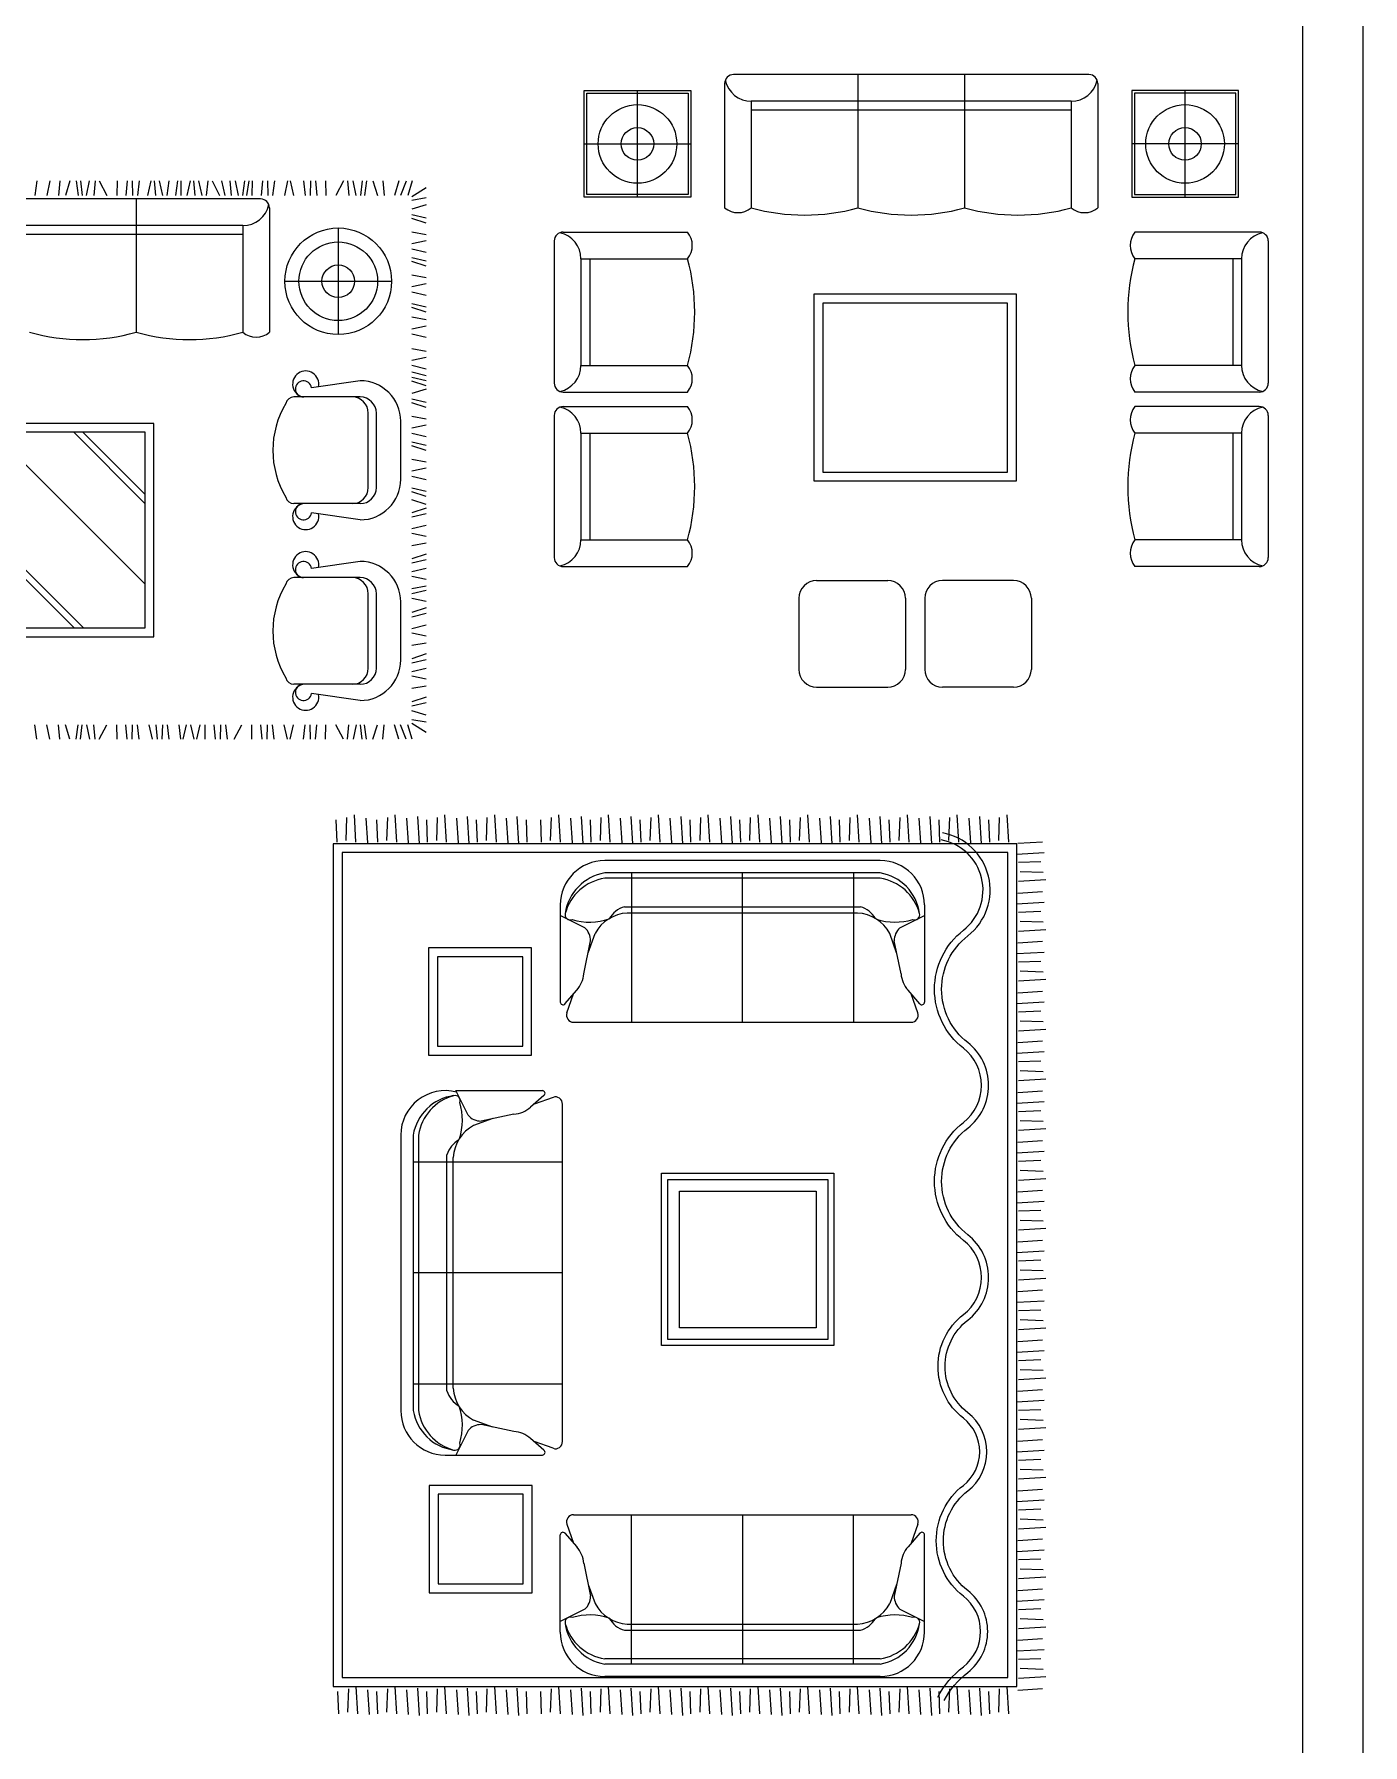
# Model space of a CAD drawing. Header units: inches. Extents: x 2.2 to 44.7, y 13.7 to 38.5.
# Drawn here: x 37.19 to 44.67, y 20.6 to 30.22 of the extents above; entities that cross this region are included whole.
import ezdxf

# ---------------------------------------------------------------- set-up
doc = ezdxf.new("R2010")
doc.units = ezdxf.units.IN
doc.header["$MEASUREMENT"] = 0
for name, color, linetype in [('02', 2, 'Continuous'), ('4', 4, 'Continuous'), ('kadrbm', 4, 'Continuous')]:
    doc.layers.add(name, color=color, linetype=linetype)

# ---------------------------------------------------------------- blocks, each defined once
blk = doc.blocks.new('kadrbm')
at = {"layer": 'kadrbm', "color": 4}
blk.add_lwpolyline([(0, 0), (0, 24.7972), (21, 24.7972), (21, 0), (0, 0)], close=True, dxfattribs=at)
blk.add_lwpolyline([(20.6631, 0.3257), (20.6631, 24.4603), (0.3369, 24.4603), (0.3369, 0.3257), (20.6631, 0.3257)], dxfattribs=at)

msp = doc.modelspace()

# ---------------------------------------------------------------- linework, layer by layer
at = {"layer": '02'}
for p, q in [((41.08, 29.9454), (41.08, 29.2454)), ((43.13, 29.9954), (41.13, 29.9954)), ((41.83, 29.9954), (41.83, 29.2454)), ((42.43, 29.9954), (42.43, 29.2454)), ((43.18, 29.9454), (43.18, 29.2454)), ((40.2894, 29.3053), (40.2894, 29.9053)), ((40.2894, 29.9053), (40.8894, 29.9053)), ((40.3044, 29.3203), (40.3044, 29.8903)), ((40.3044, 29.8903), (40.8744, 29.8903)), ((40.5894, 29.3053), (40.5894, 29.9053)), ((40.8744, 29.8903), (40.8744, 29.3203)), ((40.8894, 29.9053), (40.8894, 29.3053)), ((41.23, 29.8454), (41.23, 29.2454)), ((43.03, 29.8454), (41.23, 29.8454)), ((43.03, 29.8454), (43.03, 29.2454)), ((43.3706, 29.9053), (43.3706, 29.3053)), ((43.9706, 29.9053), (43.3706, 29.9053)), ((43.3856, 29.8903), (43.3856, 29.3203)), ((43.9556, 29.8903), (43.3856, 29.8903)), ((43.6706, 29.3053), (43.6706, 29.9053)), ((43.9556, 29.3203), (43.9556, 29.8903)), ((43.9706, 29.3053), (43.9706, 29.9053)), ((43.03, 29.7954), (41.23, 29.7954)), ((40.2894, 29.6053), (40.8894, 29.6053)), ((43.9706, 29.6053), (43.3706, 29.6053)), ((38.4687, 29.2956), (36.4687, 29.2956)), ((37.7687, 29.2956), (37.7687, 28.5456)), ((40.8894, 29.3053), (40.2894, 29.3053)), ((40.8744, 29.3203), (40.3044, 29.3203)), ((43.3706, 29.3053), (43.9706, 29.3053)), ((43.3856, 29.3203), (43.9556, 29.3203)), ((38.5187, 29.2456), (38.5187, 28.5456)), ((38.3687, 29.1456), (36.5687, 29.1456)), ((38.3687, 29.0956), (36.5687, 29.0956)), ((38.3687, 29.1456), (38.3687, 28.5456)), ((40.1714, 29.1095), (40.8714, 29.1095)), ((44.0887, 29.1095), (43.3887, 29.1095)), ((40.1214, 29.0595), (40.1214, 28.2595)), ((44.1387, 29.0595), (44.1387, 28.2595)), ((40.2714, 28.9595), (40.2714, 28.3595)), ((40.2714, 28.9595), (40.8714, 28.9595)), ((40.3214, 28.9595), (40.3214, 28.3595)), ((43.9887, 28.9595), (43.3887, 28.9595)), ((43.9387, 28.9595), (43.9387, 28.3595)), ((43.9887, 28.9595), (43.9887, 28.3595)), ((40.2714, 28.3595), (40.8714, 28.3595)), ((43.9887, 28.3595), (43.3887, 28.3595)), ((39.0291, 28.2728), (38.7551, 28.2337)), ((40.1714, 28.2095), (40.8714, 28.2095)), ((44.0887, 28.2095), (43.3887, 28.2095)), ((39.0291, 28.1817), (38.6554, 28.1817)), ((40.1714, 28.1278), (40.8714, 28.1278)), ((44.0887, 28.1278), (43.3887, 28.1278)), ((39.0747, 27.6728), (39.0747, 28.0905)), ((39.1203, 27.6728), (39.1203, 28.0905)), ((39.257, 27.7184), (39.257, 28.0449)), ((40.1214, 28.0778), (40.1214, 27.2778)), ((44.1387, 28.0778), (44.1387, 27.2778)), ((40.2714, 27.9778), (40.2714, 27.3778)), ((40.2714, 27.9778), (40.8714, 27.9778)), ((40.3214, 27.9778), (40.3214, 27.3778)), ((43.9887, 27.9778), (43.3887, 27.9778)), ((43.9387, 27.9778), (43.9387, 27.3778)), ((43.9887, 27.9778), (43.9887, 27.3778)), ((39.0291, 27.5816), (38.6554, 27.5816)), ((39.0291, 27.4904), (38.7551, 27.5296)), ((40.2714, 27.3778), (40.8714, 27.3778)), ((43.9887, 27.3778), (43.3887, 27.3778)), ((39.0291, 27.2565), (38.7551, 27.2173)), ((39.0291, 27.1653), (38.6554, 27.1653)), ((40.1714, 27.2278), (40.8714, 27.2278)), ((41.5976, 27.1491), (41.9976, 27.1491)), ((42.7058, 27.1491), (42.3058, 27.1491)), ((44.0887, 27.2278), (43.3887, 27.2278)), ((39.0747, 26.6564), (39.0747, 27.0741)), ((39.1203, 26.6564), (39.1203, 27.0741)), ((41.4976, 27.0491), (41.4976, 26.6491)), ((42.0976, 27.0491), (42.0976, 26.6491)), ((42.2058, 27.0491), (42.2058, 26.6491)), ((42.8058, 27.0491), (42.8058, 26.6491)), ((39.257, 26.702), (39.257, 27.0285)), ((39.0291, 26.5652), (38.6554, 26.5652)), ((39.0291, 26.4741), (38.7551, 26.5132)), ((41.5976, 26.5491), (41.9976, 26.5491)), ((42.7058, 26.5491), (42.3058, 26.5491)), ((38.8988, 25.6775), (38.8941, 25.8029)), ((38.9498, 25.6868), (38.9545, 25.8168)), ((39.0055, 25.6775), (38.9962, 25.8308)), ((39.0723, 25.6728), (39.063, 25.8122)), ((39.1282, 25.6775), (39.1235, 25.8029)), ((39.1792, 25.6868), (39.1839, 25.8168)), ((39.2349, 25.6775), (39.2256, 25.8308)), ((39.3016, 25.6728), (39.2924, 25.8122)), ((39.362, 25.6682), (39.3527, 25.8215)), ((39.4084, 25.6775), (39.4038, 25.8029)), ((39.4595, 25.6868), (39.4641, 25.8168)), ((39.5152, 25.6775), (39.5059, 25.8308)), ((39.5819, 25.6728), (39.5726, 25.8122)), ((39.6422, 25.6682), (39.6329, 25.8215)), ((39.6886, 25.6775), (39.684, 25.8029)), ((39.7397, 25.6868), (39.7443, 25.8168)), ((39.7954, 25.6775), (39.7861, 25.8308)), ((39.8621, 25.6728), (39.8528, 25.8122)), ((39.9224, 25.6682), (39.9132, 25.8215)), ((39.9689, 25.6775), (39.9642, 25.8029)), ((40.0495, 25.6775), (40.0449, 25.8029)), ((40.1006, 25.6868), (40.1052, 25.8168)), ((40.1563, 25.6775), (40.147, 25.8308)), ((40.223, 25.6728), (40.2137, 25.8122)), ((40.2834, 25.6682), (40.2741, 25.8215)), ((40.3298, 25.6775), (40.3251, 25.8029)), ((40.3808, 25.6868), (40.3855, 25.8168)), ((40.4365, 25.6775), (40.4273, 25.8308)), ((40.5033, 25.6728), (40.494, 25.8122)), ((40.5636, 25.6682), (40.5543, 25.8215)), ((40.61, 25.6775), (40.6054, 25.8029)), ((40.6611, 25.6868), (40.6657, 25.8168)), ((40.7168, 25.6775), (40.7075, 25.8308)), ((40.7835, 25.6728), (40.7742, 25.8122)), ((40.8438, 25.6682), (40.8345, 25.8215)), ((40.8902, 25.6775), (40.8856, 25.8029)), ((40.9413, 25.6868), (40.9459, 25.8168)), ((40.997, 25.6775), (40.9877, 25.8308)), ((41.0637, 25.6728), (41.0544, 25.8122)), ((41.1241, 25.6682), (41.1148, 25.8215)), ((41.1705, 25.6775), (41.1658, 25.8029)), ((41.2215, 25.6868), (41.2262, 25.8168)), ((41.2772, 25.6775), (41.2679, 25.8308)), ((41.3439, 25.6728), (41.3347, 25.8122)), ((41.4043, 25.6682), (41.395, 25.8215)), ((41.4507, 25.6775), (41.4461, 25.8029)), ((41.5018, 25.6868), (41.5064, 25.8168)), ((41.5575, 25.6775), (41.5482, 25.8308)), ((41.6242, 25.6728), (41.6149, 25.8122)), ((41.6845, 25.6682), (41.6752, 25.8215)), ((41.7309, 25.6775), (41.7263, 25.8029)), ((41.782, 25.6868), (41.7866, 25.8168)), ((41.8377, 25.6775), (41.8284, 25.8308)), ((41.9044, 25.6728), (41.8951, 25.8122)), ((41.9647, 25.6682), (41.9555, 25.8215)), ((42.0112, 25.6775), (42.0065, 25.8029)), ((42.0622, 25.6868), (42.0669, 25.8168)), ((42.1179, 25.6775), (42.1086, 25.8308)), ((42.1846, 25.6728), (42.1754, 25.8122)), ((42.245, 25.6682), (42.2357, 25.8215)), ((42.2914, 25.6775), (42.2867, 25.8029)), ((42.3424, 25.6868), (42.3471, 25.8168)), ((42.3981, 25.6775), (42.3889, 25.8308)), ((42.4649, 25.6728), (42.4556, 25.8122)), ((42.5252, 25.6682), (42.5159, 25.8215)), ((42.5716, 25.6775), (42.567, 25.8029)), ((42.6227, 25.6868), (42.6273, 25.8168)), ((42.6784, 25.6775), (42.6691, 25.8308)), ((42.7244, 25.6103), (42.8777, 25.6196)), ((42.7291, 25.6706), (42.8684, 25.6799)), ((41.9549, 25.5738), (40.4049, 25.5738)), ((41.9549, 25.5038), (40.4049, 25.5038)), ((40.5549, 25.5038), (40.5549, 24.6638)), ((41.1799, 24.6638), (41.1799, 25.5038)), ((41.8049, 25.5038), (41.8049, 24.6638)), ((42.7337, 25.5639), (42.8591, 25.5685)), ((42.743, 25.5128), (42.8731, 25.5082)), ((41.9549, 25.4738), (40.4049, 25.4738)), ((42.7337, 25.4571), (42.887, 25.4664)), ((40.1549, 25.3238), (40.1549, 24.7772)), ((40.5157, 25.3138), (41.8441, 25.3138)), ((42.2049, 25.3238), (42.2049, 24.7772)), ((42.7244, 25.3301), (42.8777, 25.3394)), ((42.7291, 25.3904), (42.8684, 25.3997)), ((40.2936, 25.1954), (40.1549, 25.265)), ((40.1549, 25.2638), (40.1558, 25.2638)), ((40.5315, 25.2786), (41.8283, 25.2786)), ((42.0662, 25.1954), (42.2049, 25.265)), ((42.7337, 25.2837), (42.8591, 25.2883)), ((42.743, 25.2326), (42.8731, 25.228)), ((40.2873, 24.937), (40.326, 25.1217)), ((40.3121, 25.0552), (40.3505, 25.1638)), ((42.0477, 25.0552), (42.0093, 25.1638)), ((42.0725, 24.937), (42.0338, 25.1217)), ((42.7291, 25.1102), (42.8684, 25.1195)), ((42.7337, 25.1769), (42.887, 25.1862)), ((42.7244, 25.0498), (42.8777, 25.0591)), ((42.7337, 25.0034), (42.8591, 25.0081)), ((42.743, 24.9524), (42.8731, 24.9477)), ((40.1816, 24.7679), (40.2478, 24.8436)), ((42.1782, 24.7679), (42.112, 24.8436)), ((42.7291, 24.83), (42.8684, 24.8392)), ((42.7337, 24.8967), (42.887, 24.906)), ((40.1925, 24.7171), (40.2301, 24.8234)), ((42.1673, 24.7171), (42.1297, 24.8234)), ((42.7244, 24.7696), (42.8777, 24.7789)), ((40.2303, 24.6638), (42.1295, 24.6638)), ((42.7337, 24.7232), (42.8591, 24.7278)), ((42.743, 24.6721), (42.8731, 24.6675)), ((42.7291, 24.5497), (42.8684, 24.559)), ((42.7337, 24.6164), (42.887, 24.6257)), ((42.7244, 24.4894), (42.8777, 24.4987)), ((42.7337, 24.443), (42.8591, 24.4476)), ((42.743, 24.3919), (42.8731, 24.3873)), ((39.6359, 24.1404), (39.5664, 24.2791)), ((39.5664, 24.2791), (40.0541, 24.2791)), ((40.0634, 24.2524), (39.9877, 24.1862)), ((42.7291, 24.2695), (42.8684, 24.2788)), ((42.7337, 24.3362), (42.887, 24.3455)), ((40.1142, 24.2415), (40.0079, 24.2039)), ((40.1675, 22.3045), (40.1675, 24.2038)), ((42.7244, 24.2092), (42.8777, 24.2184)), ((42.7337, 24.1627), (42.8591, 24.1674)), ((39.7761, 24.1219), (39.6675, 24.0836)), ((39.8943, 24.1468), (39.7096, 24.108)), ((42.7337, 24.056), (42.887, 24.0653)), ((42.743, 24.1117), (42.8731, 24.107)), ((39.2575, 24.0291), (39.2575, 22.4791)), ((39.3275, 24.0291), (39.3275, 22.4791)), ((39.3575, 24.0291), (39.3575, 22.4791)), ((42.7291, 23.9893), (42.8684, 23.9986)), ((39.3275, 23.8791), (40.1675, 23.8791)), ((39.5175, 22.5899), (39.5175, 23.9183)), ((39.5528, 22.6057), (39.5528, 23.9025)), ((42.7244, 23.9289), (42.8777, 23.9382)), ((42.7337, 23.8825), (42.8591, 23.8872)), ((42.7337, 23.7758), (42.887, 23.785)), ((42.743, 23.8315), (42.8731, 23.8268)), ((42.7291, 23.709), (42.8684, 23.7183)), ((42.7244, 23.6487), (42.8777, 23.658)), ((42.7337, 23.6023), (42.8591, 23.6069)), ((42.7337, 23.4955), (42.887, 23.5048)), ((42.743, 23.5512), (42.8731, 23.5466)), ((42.7291, 23.4288), (42.8684, 23.4381)), ((42.7244, 23.3685), (42.8777, 23.3778)), ((42.7337, 23.3221), (42.8591, 23.3267)), ((40.1675, 23.2541), (39.3275, 23.2541)), ((42.7337, 23.2153), (42.887, 23.2246)), ((42.743, 23.271), (42.8731, 23.2664)), ((42.7244, 23.0882), (42.8777, 23.0975)), ((42.7291, 23.1486), (42.8684, 23.1579)), ((42.7337, 23.0418), (42.8591, 23.0465)), ((42.7337, 22.9351), (42.887, 22.9444)), ((42.743, 22.9908), (42.8731, 22.9861)), ((42.7244, 22.808), (42.8777, 22.8173)), ((42.7291, 22.8683), (42.8684, 22.8776)), ((42.7337, 22.7616), (42.8591, 22.7662)), ((39.3275, 22.6291), (40.1675, 22.6291)), ((42.7337, 22.6548), (42.887, 22.6641)), ((42.743, 22.7105), (42.8731, 22.7059)), ((42.7244, 22.5278), (42.8777, 22.5371)), ((42.7291, 22.5881), (42.8684, 22.5974)), ((39.7761, 22.3863), (39.6675, 22.4247)), ((42.7337, 22.4814), (42.8591, 22.486)), ((42.743, 22.4303), (42.8731, 22.4257)), ((39.6359, 22.3678), (39.5664, 22.2291)), ((39.8943, 22.3615), (39.7096, 22.4003)), ((42.7337, 22.3746), (42.887, 22.3839)), ((40.0634, 22.2559), (39.9877, 22.322)), ((40.1142, 22.2668), (40.0079, 22.3043)), ((42.7244, 22.2475), (42.8777, 22.2568)), ((42.7291, 22.3079), (42.8684, 22.3172)), ((39.5075, 22.2291), (40.0541, 22.2291)), ((39.5675, 22.2291), (39.5675, 22.23)), ((42.7337, 22.2011), (42.8591, 22.2058)), ((42.743, 22.1501), (42.8731, 22.1454)), ((42.7337, 22.0944), (42.887, 22.1037)), ((42.7244, 21.9673), (42.8777, 21.9766)), ((42.7291, 22.0277), (42.8684, 22.0369)), ((40.2303, 21.893), (42.1295, 21.893)), ((40.5549, 21.053), (40.5549, 21.893)), ((41.1799, 21.893), (41.1799, 21.053)), ((41.8049, 21.053), (41.8049, 21.893)), ((42.7337, 21.9209), (42.8591, 21.9255)), ((42.743, 21.8698), (42.8731, 21.8652)), ((40.1549, 21.233), (40.1549, 21.7796)), ((40.1816, 21.7889), (40.2478, 21.7132)), ((40.1925, 21.8397), (40.2301, 21.7334)), ((42.1782, 21.7889), (42.112, 21.7132)), ((42.1673, 21.8397), (42.1297, 21.7334)), ((42.2049, 21.233), (42.2049, 21.7796)), ((42.7291, 21.7474), (42.8684, 21.7567)), ((42.7337, 21.8141), (42.887, 21.8234)), ((42.7244, 21.6871), (42.8777, 21.6964)), ((40.2873, 21.6198), (40.326, 21.4351)), ((42.0725, 21.6198), (42.0338, 21.4351)), ((42.7337, 21.6407), (42.8591, 21.6453)), ((42.743, 21.5896), (42.8731, 21.585)), ((40.3121, 21.5016), (40.3505, 21.393)), ((42.0477, 21.5016), (42.0093, 21.393)), ((42.7291, 21.4672), (42.8684, 21.4765)), ((42.7337, 21.5339), (42.887, 21.5432)), ((42.7244, 21.4069), (42.8777, 21.4161)), ((42.7337, 21.3604), (42.8591, 21.3651)), ((40.2936, 21.3614), (40.1549, 21.2919)), ((40.1549, 21.293), (40.1558, 21.293)), ((40.5315, 21.2782), (41.8283, 21.2782)), ((42.0662, 21.3614), (42.2049, 21.2919)), ((42.743, 21.3094), (42.8731, 21.3047)), ((40.5157, 21.243), (41.8441, 21.243)), ((42.7291, 21.187), (42.8684, 21.1962)), ((42.7337, 21.2537), (42.887, 21.263)), ((41.9549, 21.083), (40.4049, 21.083)), ((42.7244, 21.1266), (42.8777, 21.1359)), ((42.7337, 21.0802), (42.8591, 21.0849)), ((41.9549, 21.053), (40.4049, 21.053)), ((41.9549, 20.983), (40.4049, 20.983)), ((42.7337, 20.9735), (42.887, 20.9827)), ((42.743, 21.0292), (42.8731, 21.0245)), ((38.9086, 20.7735), (38.904, 20.8989)), ((38.9597, 20.7827), (38.9643, 20.9128)), ((39.0154, 20.7735), (39.0061, 20.9267)), ((39.0821, 20.7688), (39.0728, 20.9082)), ((39.1282, 20.7735), (39.1235, 20.8989)), ((39.1792, 20.7827), (39.1839, 20.9128)), ((39.2349, 20.7735), (39.2256, 20.9267)), ((39.3016, 20.7688), (39.2924, 20.9082)), ((39.362, 20.7642), (39.3527, 20.9174)), ((39.4084, 20.7735), (39.4038, 20.8989)), ((39.4595, 20.7827), (39.4641, 20.9128)), ((39.5152, 20.7735), (39.5059, 20.9267)), ((39.5819, 20.7688), (39.5726, 20.9082)), ((39.6422, 20.7642), (39.6329, 20.9174)), ((39.6886, 20.7735), (39.684, 20.8989)), ((39.7397, 20.7827), (39.7443, 20.9128)), ((39.7954, 20.7735), (39.7861, 20.9267)), ((39.8621, 20.7688), (39.8528, 20.9082)), ((39.9224, 20.7642), (39.9132, 20.9174)), ((39.9689, 20.7735), (39.9642, 20.8989)), ((40.0495, 20.7735), (40.0449, 20.8989)), ((40.1006, 20.7827), (40.1052, 20.9128)), ((40.1563, 20.7735), (40.147, 20.9267)), ((40.223, 20.7688), (40.2137, 20.9082)), ((40.2834, 20.7642), (40.2741, 20.9174)), ((40.3298, 20.7735), (40.3251, 20.8989)), ((40.3808, 20.7827), (40.3855, 20.9128)), ((40.4365, 20.7735), (40.4273, 20.9267)), ((40.5033, 20.7688), (40.494, 20.9082)), ((40.5636, 20.7642), (40.5543, 20.9174)), ((40.61, 20.7735), (40.6054, 20.8989)), ((40.6611, 20.7827), (40.6657, 20.9128)), ((40.7168, 20.7735), (40.7075, 20.9267)), ((40.7835, 20.7688), (40.7742, 20.9082)), ((40.8438, 20.7642), (40.8345, 20.9174)), ((40.8902, 20.7735), (40.8856, 20.8989)), ((40.9413, 20.7827), (40.9459, 20.9128)), ((40.997, 20.7735), (40.9877, 20.9267)), ((41.0637, 20.7688), (41.0544, 20.9082)), ((41.1241, 20.7642), (41.1148, 20.9174)), ((41.1705, 20.7735), (41.1658, 20.8989)), ((41.2215, 20.7827), (41.2262, 20.9128)), ((41.2772, 20.7735), (41.2679, 20.9267)), ((41.3439, 20.7688), (41.3347, 20.9082)), ((41.4043, 20.7642), (41.395, 20.9174)), ((41.4507, 20.7735), (41.4461, 20.8989)), ((41.5018, 20.7827), (41.5064, 20.9128)), ((41.5575, 20.7735), (41.5482, 20.9267)), ((41.6242, 20.7688), (41.6149, 20.9082)), ((41.6845, 20.7642), (41.6752, 20.9174)), ((41.7309, 20.7735), (41.7263, 20.8989)), ((41.782, 20.7827), (41.7866, 20.9128)), ((41.8377, 20.7735), (41.8284, 20.9267)), ((41.9044, 20.7688), (41.8951, 20.9082)), ((41.9647, 20.7642), (41.9555, 20.9174)), ((42.0112, 20.7735), (42.0065, 20.8989)), ((42.0622, 20.7827), (42.0669, 20.9128)), ((42.1179, 20.7735), (42.1086, 20.9267)), ((42.1846, 20.7688), (42.1754, 20.9082)), ((42.245, 20.7642), (42.2357, 20.9174)), ((42.2914, 20.7735), (42.2867, 20.8989)), ((42.3424, 20.7827), (42.3471, 20.9128)), ((42.3981, 20.7735), (42.3889, 20.9267)), ((42.4649, 20.7688), (42.4556, 20.9082)), ((42.5252, 20.7642), (42.5159, 20.9174)), ((42.5716, 20.7735), (42.567, 20.8989)), ((42.6227, 20.7827), (42.6273, 20.9128)), ((42.6784, 20.7735), (42.6691, 20.9267)), ((42.7291, 20.9067), (42.8684, 20.916))]:
    msp.add_line(p, q, dxfattribs=at)
for points in [[(41.5837, 27.7076), (41.5837, 28.7614), (42.7197, 28.7614), (42.7197, 27.7076)], [(41.6337, 27.7576), (41.6337, 28.7114), (42.6697, 28.7114), (42.6697, 27.7576)], [(37.0687, 26.833), (37.8687, 26.833), (37.8687, 28.033), (37.0687, 28.033)], [(37.1187, 26.883), (37.8187, 26.883), (37.8187, 27.983), (37.1187, 27.983)], [(39.4143, 25.0826), (39.4143, 24.479), (39.9935, 24.479), (39.9935, 25.0826)], [(39.4643, 25.0326), (39.4643, 24.529), (39.9435, 24.529), (39.9435, 25.0326)], [(40.7252, 23.8144), (41.6952, 23.8144), (41.6952, 22.8444), (40.7252, 22.8444)], [(40.7602, 23.7794), (41.6602, 23.7794), (41.6602, 22.8794), (40.7602, 22.8794)], [(41.6602, 23.7794), (41.6602, 22.8794), (40.7602, 22.8794), (40.7602, 23.7794)], [(40.8252, 23.7144), (41.5952, 23.7144), (41.5952, 22.9444), (40.8252, 22.9444)], [(39.4173, 22.058), (39.4173, 21.4544), (39.9965, 21.4544), (39.9965, 22.058)], [(39.4673, 22.008), (39.4673, 21.5044), (39.9465, 21.5044), (39.9465, 22.008)]]:
    msp.add_lwpolyline(points, close=True, dxfattribs=at)
for points in [[(42.3148, 20.8481, -0.10563), (42.4478, 21.0062, 0.488972), (42.4478, 21.4666, -0.488972), (42.4478, 22.0271, 0.488972), (42.4478, 22.4674, -0.488972), (42.4478, 22.9879, 0.488972), (42.4478, 23.4683, -0.488972), (42.4478, 24.0688, 0.488972), (42.4478, 24.5491, -0.488972), (42.4478, 25.1496, 0.647966), (42.3058, 25.7293)], [(42.2795, 20.8668, -0.10563), (42.4232, 21.0378, 0.488972), (42.4232, 21.435, -0.488972), (42.4232, 22.0586, 0.488972), (42.4232, 22.4359, -0.488972), (42.4232, 23.0194, 0.488972), (42.4232, 23.4367, -0.488972), (42.4232, 24.1003, 0.488972), (42.4232, 24.5176, -0.488972), (42.4232, 25.1812, 0.647966), (42.2986, 25.6899, 0.647966)]]:
    msp.add_lwpolyline(points, format="xyb", dxfattribs=at)
msp.add_lwpolyline([(41.6602, 23.7794), (41.6602, 22.8794), (40.7602, 22.8794)], dxfattribs=at)
for centre, radius in [((40.5894, 29.6053), 0.2212), ((43.6706, 29.6053), 0.2212), ((40.5894, 29.6053), 0.0916), ((43.6706, 29.6053), 0.0916), ((38.9056, 28.8327), 0.3)]:
    msp.add_circle(centre, radius, dxfattribs=at)
for centre, radius, start, end in [((41.13, 29.9454), 0.05, 90, 180), ((41.2302, 29.9956), 0.1501, 192.27875, 269.94591), ((43.0299, 29.9956), 0.1501, 270.05409, 347.72125), ((43.13, 29.9454), 0.05, 0, 90), ((38.3686, 29.2958), 0.1501, 270.05409, 347.72125), ((38.4687, 29.2456), 0.05, 0, 90), ((41.155, 29.3377), 0.1189, 230.89834, 309.10166), ((41.53, 30.3426), 1.1375, 254.70795, 285.29205), ((42.13, 30.3426), 1.1375, 254.70795, 285.29205), ((42.73, 30.3426), 1.1375, 254.70795, 285.29205), ((43.105, 29.3377), 0.1189, 230.89834, 309.10166), ((40.1714, 29.0595), 0.05, 90, 180), ((40.1212, 28.9594), 0.1501, 0.0541, 77.72124), ((40.7791, 29.0345), 0.1189, 320.89834, 39.10166), ((43.4809, 29.0345), 0.1189, 140.89834, 219.10166), ((44.1388, 28.9594), 0.1501, 102.27876, 179.9459), ((44.0887, 29.0595), 0.05, 0, 90), ((39.7742, 28.6595), 1.1375, 344.70796, 15.29204), ((44.4859, 28.6595), 1.1375, 164.70796, 195.29204), ((37.4687, 29.6428), 1.1375, 254.70795, 285.29205), ((38.0687, 29.6428), 1.1375, 254.70795, 285.29205), ((38.4437, 28.6379), 0.1189, 230.89834, 309.10166), ((38.7226, 28.2542), 0.0737, 348.37458, 260.08744), ((40.1212, 28.3597), 0.1501, 282.27876, 359.9459), ((40.7791, 28.2845), 0.1189, 320.89834, 39.10166), ((43.4809, 28.2845), 0.1189, 140.89834, 219.10166), ((44.1388, 28.3597), 0.1501, 180.0541, 257.72124), ((38.7099, 28.2273), 0.0456, 8.1301, 270), ((39.0291, 28.0449), 0.228, 0, 90), ((40.1714, 28.2595), 0.05, 180, 270), ((44.0887, 28.2595), 0.05, 270, 0), ((39.05, 27.8816), 0.5124, 148.98728, 211.01272), ((38.6554, 28.1361), 0.0456, 90, 167.88488), ((38.9835, 28.0905), 0.0912, 0, 90), ((39.0291, 28.0905), 0.0912, 0, 90), ((40.1714, 28.0778), 0.05, 90, 180), ((40.1212, 27.9776), 0.1501, 0.0541, 77.72124), ((40.7791, 28.0528), 0.1189, 320.89834, 39.10166), ((43.4809, 28.0528), 0.1189, 140.89834, 219.10166), ((44.1388, 27.9776), 0.1501, 102.27876, 179.9459), ((44.0887, 28.0778), 0.05, 0, 90), ((39.7742, 27.6778), 1.1375, 344.70796, 15.29204), ((44.4859, 27.6778), 1.1375, 164.70796, 195.29204), ((39.0291, 27.7184), 0.228, 270, 0), ((38.9835, 27.6728), 0.0912, 270, 0), ((39.0291, 27.6728), 0.0912, 270, 0), ((38.6554, 27.6272), 0.0456, 192.11512, 270), ((38.7226, 27.5091), 0.0737, 99.91256, 11.62542), ((38.7099, 27.536), 0.0456, 90, 351.8699), ((40.1212, 27.3779), 0.1501, 282.27876, 359.9459), ((40.7791, 27.3028), 0.1189, 320.89834, 39.10166), ((43.4809, 27.3028), 0.1189, 140.89834, 219.10166), ((44.1388, 27.3779), 0.1501, 180.0541, 257.72124), ((38.7226, 27.2378), 0.0737, 348.37458, 260.08744), ((38.7099, 27.2109), 0.0456, 8.1301, 270), ((39.0291, 27.0285), 0.228, 0, 90), ((40.1714, 27.2778), 0.05, 180, 270), ((44.0887, 27.2778), 0.05, 270, 0), ((38.6554, 27.1197), 0.0456, 90, 167.88488), ((38.9835, 27.0741), 0.0912, 0, 90), ((39.0291, 27.0741), 0.0912, 0, 90), ((41.5976, 27.0491), 0.1, 90, 180), ((41.9976, 27.0491), 0.1, 0, 90), ((42.3058, 27.0491), 0.1, 90, 180), ((42.7058, 27.0491), 0.1, 0, 90), ((39.05, 26.8653), 0.5124, 148.98728, 211.01272), ((39.0291, 26.702), 0.228, 270, 0), ((38.6554, 26.6108), 0.0456, 192.11512, 270), ((38.7226, 26.4927), 0.0737, 99.91256, 11.62542), ((38.7099, 26.5197), 0.0456, 90, 351.8699), ((38.9835, 26.6564), 0.0912, 270, 0), ((39.0291, 26.6564), 0.0912, 270, 0), ((41.5976, 26.6491), 0.1, 180, 270), ((41.9976, 26.6491), 0.1, 270, 0), ((42.3058, 26.6491), 0.1, 180, 270), ((42.7058, 26.6491), 0.1, 270, 0), ((40.4049, 25.3238), 0.25, 90, 180), ((40.4488, 25.2391), 0.2684, 99.4241, 171.96088), ((41.9549, 25.3238), 0.25, 0, 90), ((41.9123, 25.2404), 0.2669, 7.75576, 80.81906), ((40.4459, 25.2044), 0.2725, 98.65422, 164.62907), ((41.9139, 25.2044), 0.2725, 15.37093, 81.34578), ((40.5588, 25.1723), 0.1479, 106.94732, 150.35224), ((41.801, 25.1723), 0.1479, 30.64792, 73.05268), ((40.2111, 25.269), 0.029, 164.73787, 291.29044), ((40.3205, 25.5685), 0.3412, 253.15049, 288.77083), ((40.5454, 25.0565), 0.2225, 93.56945, 151.17686), ((41.8144, 25.0565), 0.2225, 28.82314, 86.43055), ((42.0393, 25.5685), 0.3412, 252.11233, 286.84951), ((42.1487, 25.269), 0.029, 248.70956, 15.26213), ((40.226, 25.1217), 0.1, 0, 47.49356), ((42.1338, 25.1217), 0.1, 132.50644, 180), ((40.1303, 24.9483), 0.1573, 318.30606, 355.88684), ((42.2295, 24.9483), 0.1573, 184.11316, 221.69394), ((40.1699, 24.7772), 0.015, 180, 321.50098), ((42.1899, 24.7772), 0.015, 218.49902, 0), ((40.2303, 24.7038), 0.04, 160.52863, 270), ((42.1295, 24.7038), 0.04, 270, 19.47137), ((39.5075, 24.0291), 0.25, 75.43798, 180), ((39.5624, 24.2229), 0.029, 338.70956, 105.26213), ((40.0541, 24.2641), 0.015, 308.49902, 90), ((39.591, 23.9865), 0.2669, 97.75576, 170.81906), ((39.627, 23.9881), 0.2725, 105.37093, 171.34578), ((39.2628, 24.1135), 0.3412, 342.11233, 16.84951), ((39.883, 24.3037), 0.1573, 274.11316, 311.69394), ((40.1275, 24.2038), 0.04, 0, 109.47137), ((39.7748, 23.8886), 0.2225, 118.82314, 176.43055), ((39.7096, 24.208), 0.1, 222.50644, 270), ((39.659, 23.8752), 0.1479, 120.64792, 163.05268), ((39.659, 22.6331), 0.1479, 196.94732, 240.35224), ((39.7748, 22.6196), 0.2225, 183.56945, 241.17686), ((39.5075, 22.4791), 0.25, 180, 270), ((39.5923, 22.5231), 0.2684, 189.4241, 261.96088), ((39.627, 22.5201), 0.2725, 188.65422, 254.62907), ((39.2628, 22.3947), 0.3412, 343.15049, 18.77083), ((39.7096, 22.3003), 0.1, 90, 137.49356), ((39.883, 22.2045), 0.1573, 48.30606, 85.88684), ((39.5624, 22.2853), 0.029, 254.73787, 21.29044), ((40.0541, 22.2441), 0.015, 270, 51.50098), ((40.1275, 22.3045), 0.04, 250.52863, 0), ((40.2303, 21.853), 0.04, 90, 199.47137), ((42.1295, 21.853), 0.04, 340.52863, 90), ((40.1699, 21.7796), 0.015, 38.49902, 180), ((42.1899, 21.7796), 0.015, 0, 141.50098), ((40.1303, 21.6085), 0.1573, 4.11316, 41.69394), ((42.2295, 21.6085), 0.1573, 138.30606, 175.88684), ((40.226, 21.4351), 0.1, 312.50644, 0), ((40.5454, 21.5003), 0.2225, 208.82314, 266.43055), ((41.8144, 21.5003), 0.2225, 273.56945, 331.17686), ((42.1338, 21.4351), 0.1, 180, 227.49356), ((40.2111, 21.2878), 0.029, 68.70956, 195.26213), ((40.4459, 21.3525), 0.2725, 195.37093, 261.34578), ((40.4488, 21.3178), 0.2684, 188.03912, 260.5759), ((40.3205, 20.9883), 0.3412, 71.22917, 106.84951), ((40.5588, 21.3845), 0.1479, 209.64776, 253.05268), ((41.801, 21.3845), 0.1479, 286.94732, 329.35208), ((42.0393, 20.9883), 0.3412, 73.15049, 107.88767), ((41.9123, 21.3165), 0.2669, 279.18094, 352.24424), ((41.9139, 21.3525), 0.2725, 278.65422, 344.62907), ((42.1487, 21.2878), 0.029, 344.73787, 111.29044), ((40.4049, 21.233), 0.25, 180, 270), ((41.9549, 21.233), 0.25, 270, 0)]:
    msp.add_arc(centre, radius, start, end, dxfattribs=at)
at = {"layer": '4'}
for p, q in [((37.2087, 29.3977), (37.1987, 29.3156)), ((37.2835, 29.3977), (37.265, 29.3156)), ((37.3391, 29.3977), (37.332, 29.3156)), ((37.3949, 29.3977), (37.37, 29.3156)), ((37.4303, 29.3977), (37.4424, 29.3156)), ((37.4549, 29.3977), (37.465, 29.3156)), ((37.4885, 29.3156), (37.506, 29.3977)), ((37.5371, 29.3977), (37.5297, 29.3156)), ((37.5611, 29.3977), (37.603, 29.3156)), ((37.6609, 29.3977), (37.6595, 29.3156)), ((37.7188, 29.3977), (37.7113, 29.3156)), ((37.746, 29.3977), (37.7485, 29.3156)), ((37.7854, 29.3977), (37.7755, 29.3156)), ((37.8508, 29.3977), (37.8323, 29.3156)), ((37.8695, 29.3977), (37.8769, 29.3156)), ((37.9181, 29.3156), (37.9006, 29.3977)), ((37.9518, 29.3977), (37.9417, 29.3156)), ((38.0016, 29.3977), (37.9894, 29.3156)), ((38.0208, 29.3977), (38.0193, 29.3156)), ((38.0717, 29.3977), (38.0533, 29.3156)), ((38.0904, 29.3977), (38.0979, 29.3156)), ((38.1391, 29.3156), (38.1215, 29.3977)), ((38.1727, 29.3977), (38.1626, 29.3156)), ((38.1956, 29.3977), (38.2375, 29.3156)), ((38.2685, 29.3156), (38.251, 29.3977)), ((38.2956, 29.3977), (38.3031, 29.3156)), ((38.3442, 29.3156), (38.3267, 29.3977)), ((38.3779, 29.3977), (38.3678, 29.3156)), ((38.4025, 29.3977), (38.3903, 29.3156)), ((38.4216, 29.3977), (38.4202, 29.3156)), ((38.4795, 29.3977), (38.4721, 29.3156)), ((38.5068, 29.3977), (38.5093, 29.3156)), ((38.5461, 29.3977), (38.5362, 29.3156)), ((38.621, 29.3977), (38.6025, 29.3156)), ((38.6354, 29.3977), (38.6538, 29.3156)), ((38.7102, 29.3977), (38.7202, 29.3156)), ((38.7496, 29.3977), (38.7471, 29.3156)), ((38.7768, 29.3977), (38.7843, 29.3156)), ((38.8347, 29.3977), (38.8361, 29.3156)), ((38.9345, 29.3977), (38.8926, 29.3156)), ((38.9585, 29.3977), (38.9659, 29.3156)), ((39.0071, 29.3156), (38.9896, 29.3977)), ((39.0408, 29.3977), (39.0307, 29.3156)), ((39.0654, 29.3977), (39.0532, 29.3156)), ((39.1008, 29.3977), (39.1256, 29.3156)), ((39.1565, 29.3977), (39.1636, 29.3156)), ((39.246, 29.3977), (39.2226, 29.3156)), ((39.2885, 29.3967), (39.2552, 29.3156)), ((39.3218, 29.3977), (39.2969, 29.3156)), ((39.3999, 29.3591), (39.3199, 29.3083)), ((39.3999, 29.3017), (39.3199, 29.2872)), ((39.3999, 29.2624), (39.3199, 29.2382)), ((39.3199, 29.2092), (39.3999, 29.1899)), ((39.3999, 29.1597), (39.3199, 29.1862)), ((38.9056, 29.1327), (38.9056, 28.5327)), ((39.3199, 29.1107), (39.3999, 29.0962)), ((39.3999, 29.0599), (39.3199, 29.043)), ((39.3199, 29.0158), (39.3999, 28.9965)), ((39.3199, 28.9672), (39.3999, 28.9478)), ((39.3999, 28.9176), (39.3199, 28.9442)), ((38.6056, 28.8327), (39.2056, 28.8327)), ((39.3199, 28.8687), (39.3999, 28.8542)), ((39.3999, 28.8179), (39.3199, 28.801)), ((39.3199, 28.7738), (39.3999, 28.7544)), ((39.3199, 28.7077), (39.3999, 28.6884)), ((39.3999, 28.6581), (39.3199, 28.6847)), ((39.3199, 28.6318), (39.3999, 28.6173)), ((39.3999, 28.581), (39.3199, 28.5641)), ((39.3199, 28.5369), (39.3999, 28.5176)), ((39.3199, 28.455), (39.3999, 28.4404)), ((39.3999, 28.4042), (39.3199, 28.3873)), ((39.3199, 28.3601), (39.3999, 28.3407)), ((39.3199, 28.3224), (39.3999, 28.3031)), ((39.3199, 28.294), (39.3999, 28.2746)), ((39.3999, 28.2444), (39.3199, 28.271)), ((39.3999, 28.2254), (39.3199, 28.2012)), ((39.3199, 28.1722), (39.3999, 28.1529)), ((39.3999, 28.1227), (39.3199, 28.1493)), ((39.3199, 28.0737), (39.3999, 28.0592)), ((39.3999, 28.0229), (39.3199, 28.006)), ((37.8187, 27.5812), (37.417, 27.983)), ((37.8166, 27.6353), (37.469, 27.983)), ((39.3199, 27.9788), (39.3999, 27.9595)), ((39.3199, 27.9302), (39.3999, 27.9108)), ((37.8187, 27.1285), (37.1187, 27.8285)), ((39.3999, 27.8806), (39.3199, 27.9072)), ((39.3199, 27.8317), (39.3999, 27.8172)), ((39.3999, 27.7809), (39.3199, 27.764)), ((39.3199, 27.7368), (39.3999, 27.7174)), ((39.3199, 27.6707), (39.3999, 27.6514)), ((39.3999, 27.6211), (39.3199, 27.6477)), ((39.3999, 27.5769), (39.3199, 27.6035)), ((39.3999, 27.5569), (39.3199, 27.5303)), ((39.3199, 27.5074), (39.3999, 27.5267)), ((39.3199, 27.4413), (39.3999, 27.4606)), ((39.3999, 27.3972), (39.3199, 27.4141)), ((39.3199, 27.3464), (39.3999, 27.3609)), ((37.4713, 26.883), (37.1187, 27.2356)), ((39.3999, 27.2974), (39.3199, 27.2708)), ((39.3199, 27.2479), (39.3999, 27.2672)), ((37.4192, 26.883), (37.1187, 27.1835)), ((39.3199, 27.1992), (39.3999, 27.2186)), ((39.3999, 27.1551), (39.3199, 27.172)), ((39.3199, 27.1043), (39.3999, 27.1188)), ((39.3199, 27.0752), (39.3999, 27.0945)), ((39.3999, 27.0311), (39.3199, 27.048)), ((39.3999, 26.9952), (39.3199, 26.9686)), ((39.3199, 26.9457), (39.3999, 26.965)), ((39.3199, 26.8796), (39.3999, 26.8989)), ((39.3999, 26.8355), (39.3199, 26.8524)), ((39.3199, 26.7847), (39.3999, 26.7992)), ((39.3999, 26.7358), (39.3199, 26.7092)), ((39.3199, 26.6862), (39.3999, 26.7055)), ((39.3199, 26.6375), (39.3999, 26.6569)), ((39.3999, 26.5934), (39.3199, 26.6103)), ((39.3199, 26.5427), (39.3999, 26.5572)), ((39.3999, 26.4937), (39.3199, 26.4671)), ((39.3199, 26.4442), (39.3999, 26.4635)), ((39.3999, 26.391), (39.3199, 26.4151)), ((37.2087, 26.2557), (37.1987, 26.3377)), ((37.2835, 26.2557), (37.265, 26.3377)), ((37.3391, 26.2557), (37.332, 26.3377)), ((37.3949, 26.2557), (37.37, 26.3377)), ((37.4303, 26.2557), (37.4424, 26.3377)), ((37.4549, 26.2557), (37.465, 26.3377)), ((37.4885, 26.3377), (37.506, 26.2557)), ((37.5371, 26.2557), (37.5297, 26.3377)), ((37.5611, 26.2557), (37.603, 26.3377)), ((37.6609, 26.2557), (37.6595, 26.3377)), ((37.7188, 26.2557), (37.7113, 26.3377)), ((37.746, 26.2557), (37.7485, 26.3377)), ((37.7854, 26.2557), (37.7755, 26.3377)), ((37.8603, 26.2557), (37.8418, 26.3377)), ((37.8884, 26.2557), (37.881, 26.3377)), ((37.9157, 26.2557), (37.9182, 26.3377)), ((37.955, 26.2557), (37.9451, 26.3377)), ((38.0197, 26.2557), (38.0097, 26.3377)), ((38.0335, 26.2557), (38.052, 26.3377)), ((38.0945, 26.2557), (38.0761, 26.3377)), ((38.1103, 26.2557), (38.1287, 26.3377)), ((38.1577, 26.2557), (38.1563, 26.3377)), ((38.2156, 26.2557), (38.2082, 26.3377)), ((38.2429, 26.2557), (38.2453, 26.3377)), ((38.2822, 26.2557), (38.2723, 26.3377)), ((38.3205, 26.2557), (38.3624, 26.3377)), ((38.4203, 26.2557), (38.4188, 26.3377)), ((38.4782, 26.2557), (38.4707, 26.3377)), ((38.5054, 26.2557), (38.5079, 26.3377)), ((38.5448, 26.2557), (38.5348, 26.3377)), ((38.6196, 26.2557), (38.6012, 26.3377)), ((38.6354, 26.2557), (38.6538, 26.3377)), ((38.7102, 26.2557), (38.7202, 26.3377)), ((38.7496, 26.2557), (38.7471, 26.3377)), ((38.7768, 26.2557), (38.7843, 26.3377)), ((38.8347, 26.2557), (38.8361, 26.3377)), ((38.9345, 26.2557), (38.8926, 26.3377)), ((38.9585, 26.2557), (38.9659, 26.3377)), ((39.0071, 26.3377), (38.9896, 26.2557)), ((39.0408, 26.2557), (39.0307, 26.3377)), ((39.0654, 26.2557), (39.0532, 26.3377)), ((39.1008, 26.2557), (39.1256, 26.3377)), ((39.1565, 26.2557), (39.1636, 26.3377)), ((39.246, 26.2557), (39.2226, 26.3377)), ((39.2885, 26.2566), (39.2552, 26.3377)), ((39.3218, 26.2557), (39.2969, 26.3377)), ((39.3999, 26.3517), (39.3199, 26.3662)), ((39.3999, 26.2943), (39.3199, 26.345))]:
    msp.add_line(p, q, dxfattribs=at)
for points in [[(42.7244, 25.6682), (38.8778, 25.6682), (38.8778, 20.9267), (42.7244, 20.9267)], [(42.6744, 25.6182), (38.9278, 25.6182), (38.9278, 20.9767), (42.6744, 20.9767)]]:
    msp.add_lwpolyline(points, close=True, dxfattribs=at)
for radius in [0.2212, 0.0916]:
    msp.add_circle((38.9056, 28.8327), radius, dxfattribs=at)

# ---------------------------------------------------------------- block references
at = {"layer": 'kadrbm'}
msp.add_blockref('kadrbm', (23.6709, 13.6973), dxfattribs=at)

doc.saveas('drawing.dxf')
